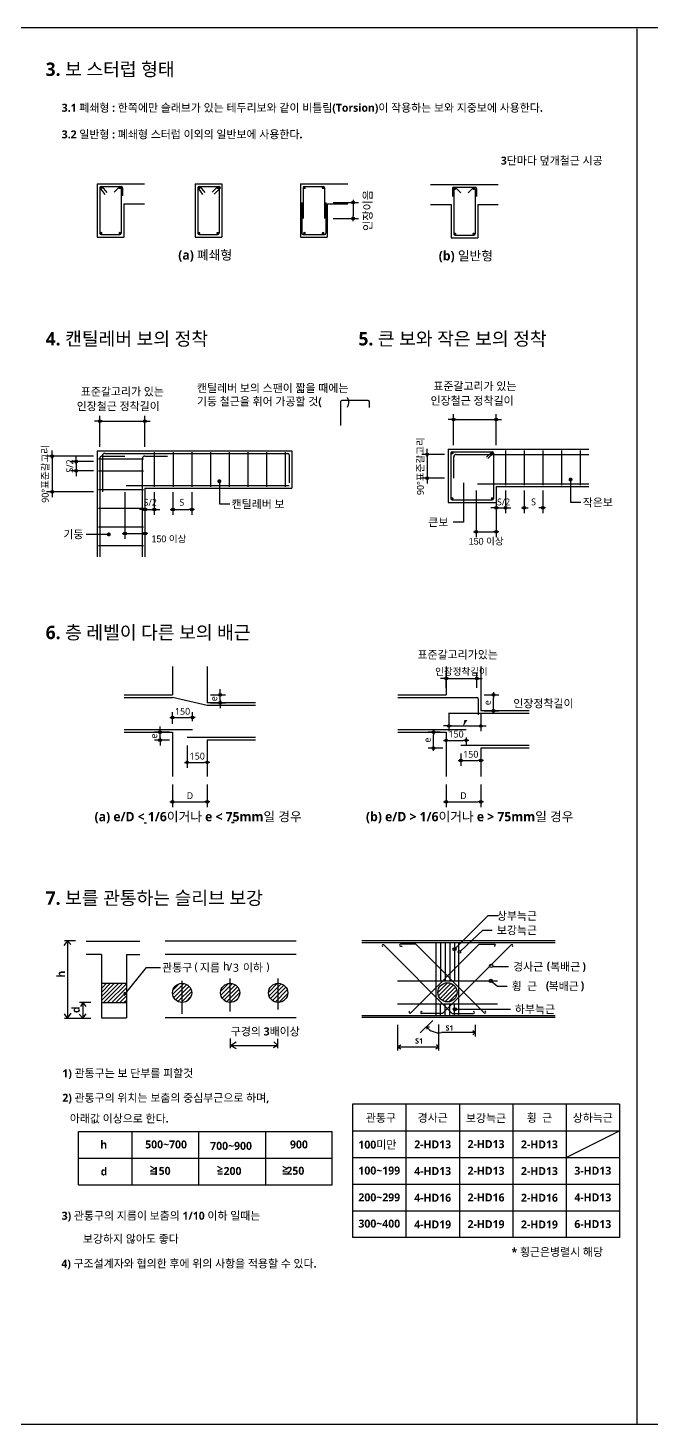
# Model space of a CAD drawing. Header units: millimetres. Extents: x 4573 to 501064, y -176100 to -4304.
# Drawn here: x 448959 to 471849, y -57300 to -6000 of the extents above; entities that cross this region are included whole.
import ezdxf
from ezdxf.enums import TextEntityAlignment as Align

# ---------------------------------------------------------------- set-up
doc = ezdxf.new("R2010")
doc.units = ezdxf.units.MM
doc.header["$LTSCALE"] = 800
doc.linetypes.add('ACAD_ISO02W100', pattern=[15, 12, -3])
doc.linetypes.add('CEN', pattern=[19, 15, -1, 2, -1])
doc.layers.get('Defpoints').update_dxf_attribs({"color": 147})
for name, color, linetype in [('BAR', 40, 'Continuous'), ('BAR-S', 4, 'Continuous'), ('CEN', 1, 'CEN'), ('CHART', 7, 'Continuous'), ('DIM', 7, 'Continuous'), ('ELE4', 4, 'Continuous'), ('ELE7', 7, 'Continuous'), ('HAT', 9, 'Continuous'), ('MIDDLE', 6, 'Continuous'), ('RXLEADER', 7, 'Continuous'), ('TEXT', 3, 'Continuous'), ('TEXT5', 7, 'Continuous'), ('W1', 2, 'Continuous')]:
    doc.layers.add(name, color=color, linetype=linetype)
doc.styles.get("Standard").update_dxf_attribs({"font": 'malgun.ttf'})
doc.styles.add('XR-SHEET-맑은고딕', font='malgun.ttf')
doc.styles.add('맑은고딕B', font='malgunbd.ttf')
doc.dimstyles.new('DIM1', dxfattribs={"dimscale": 10, "dimtxt": 3, "dimasz": 1, "dimexe": 2, "dimexo": 3, "dimgap": 1, "dimtad": 1, "dimdec": 0, "dimzin": 0, "dimdsep": 46, "dimtxsty": 'XR-SHEET-맑은고딕', "dimblk1": 'DIMDOT', "dimblk2": 'DIMDOT', "dimsah": 1, "dimcen": -1, "dimdle": 1.5, "dimclrt": 3, "dimadec": 0, "dimazin": 0, "dimtfac": 1, "dimtdec": 0, "dimtix": 1, "dimtmove": 2, "dimatfit": 3, "dimldrblk": 'DIMDOT', "dimfxl": 1, "dimtvp": 1, "dimtolj": 1, "dimtzin": 0, "dimarcsym": 0})

# ---------------------------------------------------------------- blocks, each defined once
blk = doc.blocks.new('DIMDOT')
at = {"layer": 'DIM'}
blk.add_line((1, 0), (-1, 0), dxfattribs=at)
blk.add_circle((0, 0), 0.5, dxfattribs=at)
blk = doc.blocks.new('*D165')
at = {"layer": 'Defpoints', "color": 0, "transparency": 16777216}
for p in [(452524, -22759), (453259, -22759), (453259, -24577)]:
    blk.add_point(p, dxfattribs=at)
at = {"layer": 'DIM', "color": 0, "lineweight": -2, "transparency": 16777216}
for p, q in [((452524, -23059), (452524, -24777)), ((453259, -23059), (453259, -24777)), ((452624, -24577), (453159, -24577))]:
    blk.add_line(p, q, dxfattribs=at)
at = {"layer": 'DIM', "color": 0, "lineweight": -2, "transparency": 16777216, "xscale": 100, "yscale": 100, "zscale": 100, "rotation": 180}
blk.add_blockref('DIMDOT', (452524, -24577), dxfattribs=at)
at = {"layer": 'DIM', "color": 0, "lineweight": -2, "transparency": 16777216, "xscale": 100, "yscale": 100, "zscale": 100}
blk.add_blockref('DIMDOT', (453259, -24577), dxfattribs=at)
at = {"layer": 'DIM', "color": 4, "transparency": 16777216, "insert": (454139, -24789), "char_height": 250, "attachment_point": 5}
blk.add_mtext('\\A1;{\\f굴림|b0|i0|c129|p49;150 이상}', dxfattribs=at)
blk = doc.blocks.new('*D166')
at = {"layer": 'Defpoints', "color": 0, "transparency": 16777216}
for p in [(454288, -22759), (454975, -22759), (454975, -23695)]:
    blk.add_point(p, dxfattribs=at)
at = {"layer": 'DIM', "color": 0, "lineweight": -2, "transparency": 16777216}
for p, q in [((454288, -23059), (454288, -23895)), ((454975, -23059), (454975, -23895)), ((454388, -23695), (454875, -23695))]:
    blk.add_line(p, q, dxfattribs=at)
at = {"layer": 'DIM', "color": 0, "lineweight": -2, "transparency": 16777216, "xscale": 100, "yscale": 100, "zscale": 100, "rotation": 180}
blk.add_blockref('DIMDOT', (454288, -23695), dxfattribs=at)
at = {"layer": 'DIM', "color": 0, "lineweight": -2, "transparency": 16777216, "xscale": 100, "yscale": 100, "zscale": 100}
blk.add_blockref('DIMDOT', (454975, -23695), dxfattribs=at)
at = {"layer": 'DIM', "color": 4, "transparency": 16777216, "insert": (454612, -23432), "char_height": 250, "attachment_point": 5}
blk.add_mtext('\\A1;S', dxfattribs=at)
blk = doc.blocks.new('*D167')
at = {"layer": 'Defpoints', "color": 0, "transparency": 16777216}
for p in [(455370, -30501), (456016, -30501), (455370, -30795)]:
    blk.add_point(p, dxfattribs=at)
at = {"layer": 'DIM', "color": 0, "lineweight": -2, "transparency": 16777216}
for p, q in [((455670, -30501), (456216, -30501)), ((456016, -30401), (456016, -30301)), ((456016, -30795), (456016, -30501)), ((455670, -30795), (456216, -30795)), ((456016, -30895), (456016, -30995))]:
    blk.add_line(p, q, dxfattribs=at)
at = {"layer": 'DIM', "color": 0, "lineweight": -2, "transparency": 16777216, "xscale": 100, "yscale": 100, "zscale": 100}
for p, rotation in [((456016, -30501), 270), ((456016, -30795), 90)]:
    blk.add_blockref('DIMDOT', p, dxfattribs=dict(at, rotation=rotation))
at = {"layer": 'DIM', "color": 4, "transparency": 16777216, "insert": (455789, -30648), "char_height": 250, "attachment_point": 5, "rotation": 90}
blk.add_mtext('\\A1;e', dxfattribs=at)
blk = doc.blocks.new('*D151')
at = {"layer": 'Defpoints', "color": 0, "transparency": 16777216}
for p in [(454273, -33500), (455547, -33500), (455547, -34436)]:
    blk.add_point(p, dxfattribs=at)
at = {"layer": 'DIM', "color": 0, "lineweight": -2, "transparency": 16777216}
for p, q in [((454273, -33800), (454273, -34636)), ((455547, -33800), (455547, -34636)), ((454373, -34436), (455447, -34436))]:
    blk.add_line(p, q, dxfattribs=at)
at = {"layer": 'DIM', "color": 0, "lineweight": -2, "transparency": 16777216, "xscale": 100, "yscale": 100, "zscale": 100, "rotation": 180}
blk.add_blockref('DIMDOT', (454273, -34436), dxfattribs=at)
at = {"layer": 'DIM', "color": 0, "lineweight": -2, "transparency": 16777216, "xscale": 100, "yscale": 100, "zscale": 100}
blk.add_blockref('DIMDOT', (455547, -34436), dxfattribs=at)
at = {"layer": 'DIM', "color": 4, "transparency": 16777216, "insert": (454910, -34211), "char_height": 250, "attachment_point": 5}
blk.add_mtext('\\A1;D', dxfattribs=at)
blk = doc.blocks.new('*D152')
at = {"layer": 'Defpoints', "color": 0, "transparency": 16777216}
for p in [(453811, -31873), (454456, -31873), (454456, -32167)]:
    blk.add_point(p, dxfattribs=at)
at = {"layer": 'DIM', "color": 0, "lineweight": -2, "transparency": 16777216}
for p, q in [((453811, -31773), (453811, -31673)), ((454156, -31873), (453611, -31873)), ((454156, -32167), (453611, -32167)), ((453811, -32167), (453811, -31873)), ((453811, -32267), (453811, -32367))]:
    blk.add_line(p, q, dxfattribs=at)
at = {"layer": 'DIM', "color": 0, "lineweight": -2, "transparency": 16777216, "xscale": 100, "yscale": 100, "zscale": 100}
for p, rotation in [((453811, -31873), 270), ((453811, -32167), 90)]:
    blk.add_blockref('DIMDOT', p, dxfattribs=dict(at, rotation=rotation))
at = {"layer": 'DIM', "color": 4, "transparency": 16777216, "insert": (453584, -32020), "char_height": 250, "attachment_point": 5, "rotation": 90}
blk.add_mtext('\\A1;e', dxfattribs=at)
blk = doc.blocks.new('*D125')
at = {"layer": 'Defpoints', "color": 0, "transparency": 16777216}
for p in [(451663, -21927), (450727, -22270), (451663, -22270)]:
    blk.add_point(p, dxfattribs=at)
at = {"layer": 'DIM', "color": 0, "lineweight": -2, "transparency": 16777216}
for p, q in [((451363, -21927), (450527, -21927)), ((450727, -21827), (450727, -21727)), ((450727, -21927), (450727, -22270)), ((451363, -22270), (450527, -22270)), ((450727, -22370), (450727, -22470))]:
    blk.add_line(p, q, dxfattribs=at)
at = {"layer": 'DIM', "color": 0, "lineweight": -2, "transparency": 16777216, "xscale": 100, "yscale": 100, "zscale": 100}
for p, rotation in [((450727, -21927), 270), ((450727, -22270), 90)]:
    blk.add_blockref('DIMDOT', p, dxfattribs=dict(at, rotation=rotation))
at = {"layer": 'DIM', "color": 4, "transparency": 16777216, "insert": (450498, -22098), "char_height": 250, "attachment_point": 5, "rotation": 90}
blk.add_mtext('\\A1;S/2', dxfattribs=at)
blk = doc.blocks.new('*D126')
at = {"layer": 'Defpoints', "color": 0, "transparency": 16777216}
for p in [(451663, -21731), (449845, -23045), (451663, -23045)]:
    blk.add_point(p, dxfattribs=at)
at = {"layer": 'DIM', "color": 0, "lineweight": -2, "transparency": 16777216}
for p, q in [((449845, -21631), (449845, -21531)), ((451363, -21731), (449645, -21731)), ((449845, -21731), (449845, -23045)), ((451363, -23045), (449645, -23045)), ((449845, -23145), (449845, -23245))]:
    blk.add_line(p, q, dxfattribs=at)
at = {"layer": 'DIM', "color": 0, "lineweight": -2, "transparency": 16777216, "xscale": 100, "yscale": 100, "zscale": 100}
for p, rotation in [((449845, -21731), 270), ((449845, -23045), 90)]:
    blk.add_blockref('DIMDOT', p, dxfattribs=dict(at, rotation=rotation))
at = {"layer": 'DIM', "color": 4, "transparency": 16777216, "insert": (449606, -22388), "char_height": 250, "attachment_point": 5, "rotation": 90}
blk.add_mtext('\\A1;90%%D표준갈고리', dxfattribs=at)
blk = doc.blocks.new('*D127')
at = {"layer": 'Defpoints', "color": 0, "transparency": 16777216}
for p in [(453259, -22759), (453602, -22759), (453602, -23695)]:
    blk.add_point(p, dxfattribs=at)
at = {"layer": 'DIM', "color": 0, "lineweight": -2, "transparency": 16777216}
for p, q in [((453259, -23059), (453259, -23895)), ((453602, -23059), (453602, -23895)), ((453159, -23695), (453059, -23695)), ((453259, -23695), (453602, -23695)), ((453702, -23695), (453802, -23695))]:
    blk.add_line(p, q, dxfattribs=at)
at = {"layer": 'DIM', "color": 0, "lineweight": -2, "transparency": 16777216, "xscale": 100, "yscale": 100, "zscale": 100}
blk.add_blockref('DIMDOT', (453259, -23695), dxfattribs=at)
at = {"layer": 'DIM', "color": 0, "lineweight": -2, "transparency": 16777216, "xscale": 100, "yscale": 100, "zscale": 100, "rotation": 180}
blk.add_blockref('DIMDOT', (453602, -23695), dxfattribs=at)
at = {"layer": 'DIM', "color": 4, "transparency": 16777216, "insert": (453454, -23432), "char_height": 250, "attachment_point": 5}
blk.add_mtext('\\A1;S/2', dxfattribs=at)
blk = doc.blocks.new('*D219')
at = {"layer": 'Defpoints', "color": 0, "transparency": 16777216}
for p in [(464319, -33500), (465593, -33500), (465593, -34436)]:
    blk.add_point(p, dxfattribs=at)
at = {"layer": 'DIM', "color": 0, "lineweight": -2, "transparency": 16777216}
for p, q in [((464319, -33800), (464319, -34636)), ((465593, -33800), (465593, -34636)), ((464419, -34436), (465493, -34436))]:
    blk.add_line(p, q, dxfattribs=at)
at = {"layer": 'DIM', "color": 0, "lineweight": -2, "transparency": 16777216, "xscale": 100, "yscale": 100, "zscale": 100, "rotation": 180}
blk.add_blockref('DIMDOT', (464319, -34436), dxfattribs=at)
at = {"layer": 'DIM', "color": 0, "lineweight": -2, "transparency": 16777216, "xscale": 100, "yscale": 100, "zscale": 100}
blk.add_blockref('DIMDOT', (465593, -34436), dxfattribs=at)
at = {"layer": 'DIM', "color": 4, "transparency": 16777216, "insert": (464956, -34211), "char_height": 250, "attachment_point": 5}
blk.add_mtext('\\A1;D', dxfattribs=at)
blk = doc.blocks.new('*D220')
at = {"layer": 'Defpoints', "color": 0, "transparency": 16777216}
for p in [(463857, -31873), (464404, -31873), (464502, -32461)]:
    blk.add_point(p, dxfattribs=at)
at = {"layer": 'DIM', "color": 0, "lineweight": -2, "transparency": 16777216}
for p, q in [((464104, -31873), (463657, -31873)), ((463857, -32361), (463857, -31973)), ((464202, -32461), (463657, -32461))]:
    blk.add_line(p, q, dxfattribs=at)
at = {"layer": 'DIM', "color": 0, "lineweight": -2, "transparency": 16777216, "xscale": 100, "yscale": 100, "zscale": 100}
for p, rotation in [((463857, -31873), 90), ((463857, -32461), 270)]:
    blk.add_blockref('DIMDOT', p, dxfattribs=dict(at, rotation=rotation))
at = {"layer": 'DIM', "color": 4, "transparency": 16777216, "insert": (463630, -32167), "char_height": 250, "attachment_point": 5, "rotation": 90}
blk.add_mtext('\\A1;e', dxfattribs=at)
blk = doc.blocks.new('*D221')
at = {"layer": 'Defpoints', "color": 0, "transparency": 16777216}
for p in [(465446, -29904), (464319, -30549), (465446, -30549)]:
    blk.add_point(p, dxfattribs=at)
at = {"layer": 'DIM', "color": 0, "lineweight": -2, "transparency": 16777216}
for p, q in [((464319, -30249), (464319, -29704)), ((465446, -30249), (465446, -29704)), ((464219, -29904), (464119, -29904)), ((464319, -29904), (465446, -29904)), ((465546, -29904), (465646, -29904))]:
    blk.add_line(p, q, dxfattribs=at)
at = {"layer": 'DIM', "color": 0, "lineweight": -2, "transparency": 16777216, "xscale": 100, "yscale": 100, "zscale": 100}
blk.add_blockref('DIMDOT', (464319, -29904), dxfattribs=at)
at = {"layer": 'DIM', "color": 0, "lineweight": -2, "transparency": 16777216, "xscale": 100, "yscale": 100, "zscale": 100, "rotation": 180}
blk.add_blockref('DIMDOT', (465446, -29904), dxfattribs=at)
at = {"layer": 'DIM', "color": 4, "transparency": 16777216, "insert": (464883, -29664), "char_height": 250, "attachment_point": 5}
blk.add_mtext('\\A1;인장정착길이', dxfattribs=at)
blk = doc.blocks.new('*D222')
at = {"layer": 'Defpoints', "color": 0, "transparency": 16777216}
for p in [(465417, -30501), (466062, -30501), (465417, -31089)]:
    blk.add_point(p, dxfattribs=at)
at = {"layer": 'DIM', "color": 0, "lineweight": -2, "transparency": 16777216}
for p, q in [((465717, -30501), (466262, -30501)), ((466062, -30989), (466062, -30601)), ((465717, -31089), (466262, -31089))]:
    blk.add_line(p, q, dxfattribs=at)
at = {"layer": 'DIM', "color": 0, "lineweight": -2, "transparency": 16777216, "xscale": 100, "yscale": 100, "zscale": 100}
for p, rotation in [((466062, -30501), 90), ((466062, -31089), 270)]:
    blk.add_blockref('DIMDOT', p, dxfattribs=dict(at, rotation=rotation))
at = {"layer": 'DIM', "color": 4, "transparency": 16777216, "insert": (465835, -30795), "char_height": 250, "attachment_point": 5, "rotation": 90}
blk.add_mtext('\\A1;e', dxfattribs=at)
blk = doc.blocks.new('*D201')
at = {"layer": 'Defpoints', "color": 0, "transparency": 16777216}
for p in [(465424, -22698), (466159, -22698), (466159, -24516)]:
    blk.add_point(p, dxfattribs=at)
at = {"layer": 'DIM', "color": 0, "lineweight": -2, "transparency": 16777216}
for p, q in [((465424, -22998), (465424, -24716)), ((466159, -22998), (466159, -24716)), ((465524, -24516), (466059, -24516))]:
    blk.add_line(p, q, dxfattribs=at)
at = {"layer": 'DIM', "color": 0, "lineweight": -2, "transparency": 16777216, "xscale": 100, "yscale": 100, "zscale": 100, "rotation": 180}
blk.add_blockref('DIMDOT', (465424, -24516), dxfattribs=at)
at = {"layer": 'DIM', "color": 0, "lineweight": -2, "transparency": 16777216, "xscale": 100, "yscale": 100, "zscale": 100}
blk.add_blockref('DIMDOT', (466159, -24516), dxfattribs=at)
at = {"layer": 'DIM', "color": 4, "transparency": 16777216, "insert": (465791, -24877), "char_height": 250, "attachment_point": 5}
blk.add_mtext('\\A1;{\\f굴림|b0|i0|c129|p49;150 이상}', dxfattribs=at)
blk = doc.blocks.new('*D202')
at = {"layer": 'Defpoints', "color": 0, "transparency": 16777216}
for p in [(464563, -21669), (463627, -22539), (464563, -22539)]:
    blk.add_point(p, dxfattribs=at)
at = {"layer": 'DIM', "color": 0, "lineweight": -2, "transparency": 16777216}
for p, q in [((463627, -21569), (463627, -21469)), ((464263, -21669), (463427, -21669)), ((463627, -21669), (463627, -22539)), ((464263, -22539), (463427, -22539)), ((463627, -22639), (463627, -22739))]:
    blk.add_line(p, q, dxfattribs=at)
at = {"layer": 'DIM', "color": 0, "lineweight": -2, "transparency": 16777216, "xscale": 100, "yscale": 100, "zscale": 100}
for p, rotation in [((463627, -21669), 270), ((463627, -22539), 90)]:
    blk.add_blockref('DIMDOT', p, dxfattribs=dict(at, rotation=rotation))
at = {"layer": 'DIM', "color": 4, "transparency": 16777216, "insert": (463388, -22104), "char_height": 250, "attachment_point": 5, "rotation": 90}
blk.add_mtext('\\A1;90%%D표준갈고리', dxfattribs=at)
blk = doc.blocks.new('*D203')
at = {"layer": 'Defpoints', "color": 0, "transparency": 16777216}
for p in [(466159, -22698), (466502, -22698), (466502, -23634)]:
    blk.add_point(p, dxfattribs=at)
at = {"layer": 'DIM', "color": 0, "lineweight": -2, "transparency": 16777216}
for p, q in [((466159, -22998), (466159, -23834)), ((466502, -22998), (466502, -23834)), ((466059, -23634), (465959, -23634)), ((466159, -23634), (466502, -23634)), ((466602, -23634), (466702, -23634))]:
    blk.add_line(p, q, dxfattribs=at)
at = {"layer": 'DIM', "color": 0, "lineweight": -2, "transparency": 16777216, "xscale": 100, "yscale": 100, "zscale": 100}
blk.add_blockref('DIMDOT', (466159, -23634), dxfattribs=at)
at = {"layer": 'DIM', "color": 0, "lineweight": -2, "transparency": 16777216, "xscale": 100, "yscale": 100, "zscale": 100, "rotation": 180}
blk.add_blockref('DIMDOT', (466502, -23634), dxfattribs=at)
at = {"layer": 'DIM', "color": 4, "transparency": 16777216, "insert": (466432, -23419), "char_height": 250, "attachment_point": 5}
blk.add_mtext('\\A1;S/2', dxfattribs=at)
blk = doc.blocks.new('*D204')
at = {"layer": 'Defpoints', "color": 0, "transparency": 16777216}
for p in [(467188, -22698), (467874, -22698), (467874, -23634)]:
    blk.add_point(p, dxfattribs=at)
at = {"layer": 'DIM', "color": 0, "lineweight": -2, "transparency": 16777216}
for p, q in [((467188, -22998), (467188, -23834)), ((467874, -22998), (467874, -23834)), ((467288, -23634), (467333, -23634)), ((467774, -23634), (467732, -23634))]:
    blk.add_line(p, q, dxfattribs=at)
at = {"layer": 'DIM', "color": 0, "lineweight": -2, "transparency": 16777216, "xscale": 100, "yscale": 100, "zscale": 100, "rotation": 180}
blk.add_blockref('DIMDOT', (467188, -23634), dxfattribs=at)
at = {"layer": 'DIM', "color": 0, "lineweight": -2, "transparency": 16777216, "xscale": 100, "yscale": 100, "zscale": 100}
blk.add_blockref('DIMDOT', (467874, -23634), dxfattribs=at)
at = {"layer": 'DIM', "color": 4, "transparency": 16777216, "insert": (467532, -23416), "char_height": 250, "attachment_point": 5}
blk.add_mtext('\\A1;S', dxfattribs=at)
blk = doc.blocks.new('*D225')
at = {"layer": 'Defpoints', "color": 0, "transparency": 16777216}
for p in [(459870, -12414), (459870, -13002), (460906, -13002)]:
    blk.add_point(p, dxfattribs=at)
at = {"layer": 'DIM', "color": 0, "lineweight": -2, "transparency": 16777216}
for p, q in [((460170, -12414), (461106, -12414)), ((460906, -12514), (460906, -12902)), ((460170, -13002), (461106, -13002))]:
    blk.add_line(p, q, dxfattribs=at)
at = {"layer": 'DIM', "color": 0, "lineweight": -2, "transparency": 16777216, "xscale": 100, "yscale": 100, "zscale": 100}
for p, rotation in [((460906, -12414), 90), ((460906, -13002), 270)]:
    blk.add_blockref('DIMDOT', p, dxfattribs=dict(at, rotation=rotation))
at = {"layer": 'DIM', "color": 3, "transparency": 16777216, "insert": (461458, -12708), "char_height": 300, "attachment_point": 5, "rotation": 90, "style": 'XR-SHEET-맑은고딕'}
blk.add_mtext('\\A1;인장이음', dxfattribs=at)
blk = doc.blocks.new('*D211')
at = {"layer": 'Defpoints', "color": 0, "transparency": 16777216}
for p in [(455008, -31340), (455008, -31775), (454273, -31873)]:
    blk.add_point(p, dxfattribs=at)
at = {"layer": 'DIM', "color": 0, "lineweight": -2, "transparency": 16777216}
for p, q in [((454273, -31573), (454273, -31140)), ((455008, -31475), (455008, -31140)), ((454373, -31340), (454908, -31340))]:
    blk.add_line(p, q, dxfattribs=at)
at = {"layer": 'DIM', "color": 0, "lineweight": -2, "transparency": 16777216, "xscale": 100, "yscale": 100, "zscale": 100, "rotation": 180}
blk.add_blockref('DIMDOT', (454273, -31340), dxfattribs=at)
at = {"layer": 'DIM', "color": 0, "lineweight": -2, "transparency": 16777216, "xscale": 100, "yscale": 100, "zscale": 100}
blk.add_blockref('DIMDOT', (455008, -31340), dxfattribs=at)
at = {"layer": 'DIM', "color": 4, "transparency": 16777216, "insert": (454640, -31112), "char_height": 250, "attachment_point": 5}
blk.add_mtext('\\A1;150', dxfattribs=at)
blk = doc.blocks.new('*D212')
at = {"layer": 'Defpoints', "color": 0, "transparency": 16777216}
for p in [(454812, -32069), (455547, -32167), (455547, -32986)]:
    blk.add_point(p, dxfattribs=at)
at = {"layer": 'DIM', "color": 0, "lineweight": -2, "transparency": 16777216}
for p, q in [((454812, -32369), (454812, -33186)), ((455547, -32467), (455547, -33186)), ((454912, -32986), (455447, -32986))]:
    blk.add_line(p, q, dxfattribs=at)
at = {"layer": 'DIM', "color": 0, "lineweight": -2, "transparency": 16777216, "xscale": 100, "yscale": 100, "zscale": 100, "rotation": 180}
blk.add_blockref('DIMDOT', (454812, -32986), dxfattribs=at)
at = {"layer": 'DIM', "color": 0, "lineweight": -2, "transparency": 16777216, "xscale": 100, "yscale": 100, "zscale": 100}
blk.add_blockref('DIMDOT', (455547, -32986), dxfattribs=at)
at = {"layer": 'DIM', "color": 4, "transparency": 16777216, "insert": (455180, -32758), "char_height": 250, "attachment_point": 5}
blk.add_mtext('\\A1;150', dxfattribs=at)
blk = doc.blocks.new('*D213')
at = {"layer": 'Defpoints', "color": 0, "transparency": 16777216}
for p in [(465054, -31775), (464319, -31873), (465054, -32177)]:
    blk.add_point(p, dxfattribs=at)
at = {"layer": 'DIM', "color": 0, "lineweight": -2, "transparency": 16777216}
for p, q in [((464319, -32173), (464319, -32377)), ((464419, -32177), (464954, -32177)), ((465054, -32075), (465054, -32377))]:
    blk.add_line(p, q, dxfattribs=at)
at = {"layer": 'DIM', "color": 0, "lineweight": -2, "transparency": 16777216, "xscale": 100, "yscale": 100, "zscale": 100, "rotation": 180}
blk.add_blockref('DIMDOT', (464319, -32177), dxfattribs=at)
at = {"layer": 'DIM', "color": 0, "lineweight": -2, "transparency": 16777216, "xscale": 100, "yscale": 100, "zscale": 100}
blk.add_blockref('DIMDOT', (465054, -32177), dxfattribs=at)
at = {"layer": 'DIM', "color": 4, "transparency": 16777216, "insert": (464686, -31949), "char_height": 250, "attachment_point": 5}
blk.add_mtext('\\A1;150', dxfattribs=at)
blk = doc.blocks.new('*D214')
at = {"layer": 'Defpoints', "color": 0, "transparency": 16777216}
for p in [(464858, -32363), (465593, -32461), (465593, -32918)]:
    blk.add_point(p, dxfattribs=at)
at = {"layer": 'DIM', "color": 0, "lineweight": -2, "transparency": 16777216}
for p, q in [((464858, -32663), (464858, -33118)), ((465593, -32761), (465593, -33118)), ((464958, -32918), (465493, -32918))]:
    blk.add_line(p, q, dxfattribs=at)
at = {"layer": 'DIM', "color": 0, "lineweight": -2, "transparency": 16777216, "xscale": 100, "yscale": 100, "zscale": 100, "rotation": 180}
blk.add_blockref('DIMDOT', (464858, -32918), dxfattribs=at)
at = {"layer": 'DIM', "color": 0, "lineweight": -2, "transparency": 16777216, "xscale": 100, "yscale": 100, "zscale": 100}
blk.add_blockref('DIMDOT', (465593, -32918), dxfattribs=at)
at = {"layer": 'DIM', "color": 4, "transparency": 16777216, "insert": (465226, -32690), "char_height": 250, "attachment_point": 5}
blk.add_mtext('\\A1;150', dxfattribs=at)

msp = doc.modelspace()

# ---------------------------------------------------------------- linework, layer by layer
at = {"layer": 'BAR'}
for p, q in [((451600.4, -11874.5), (451600.4, -13541.2)), ((451600.4, -11874.5), (451778.4, -12117.5)), ((451649.4, -11825.5), (452384.7, -11825.5)), ((451674.9, -11828.4), (451861.8, -12042)), ((452335.7, -11825.5), (452129, -12032.1)), ((452384.7, -11874.5), (452384.7, -13541.2)), ((452433.7, -11874.5), (452433.7, -12173.7)), ((455194.5, -11874.5), (455372.5, -12117.5)), ((455194.5, -11874.5), (455194.5, -13541.2)), ((455243.5, -11825.5), (455978.8, -11825.5)), ((455269, -11828.4), (455455.9, -12042)), ((455929.8, -11825.5), (455723.1, -12032.1)), ((456027.8, -11874.5), (455800, -12104.7)), ((455978.8, -11874.5), (455978.8, -13541.2)), ((459067.1, -11874.5), (459067.1, -13001.9)), ((459116.1, -11825.5), (459802.4, -11825.5)), ((459851.4, -11874.5), (459851.4, -13001.9)), ((464550.8, -11902.9), (464550.8, -12197)), ((464599.8, -11853.9), (465384.1, -11853.9)), ((464599.8, -11902.9), (464599.8, -13569.6)), ((464648.8, -11853.9), (464855.5, -12060.6)), ((465335.1, -11853.9), (465128.4, -12060.6)), ((465384.1, -11902.9), (465384.1, -13569.6)), ((465433.1, -11902.9), (465433.1, -12197)), ((459018.1, -12413.7), (459018.1, -13541.2)), ((459900.4, -12413.7), (459900.4, -13541.2)), ((451649.4, -13590.2), (452335.7, -13590.2)), ((455243.5, -13590.2), (455929.8, -13590.2)), ((459067.1, -13590.2), (459851.4, -13590.2)), ((464648.8, -13618.6), (465335.1, -13618.6)), ((466501.9, -21522.4), (466501.9, -22796.9)), ((467188.2, -21522.4), (467188.2, -22796.9)), ((467874.5, -21522.4), (467874.5, -22796.9)), ((468560.8, -21522.4), (468560.8, -22796.9)), ((469247, -21522.4), (469247, -22796.9)), ((451548, -21828.5), (453209.8, -21828.5)), ((451597, -21828.5), (451597, -25439.5)), ((451695.1, -21730.5), (451695.1, -23045.4)), ((451695.1, -21730.5), (452520, -21730.5)), ((451793.1, -21632.5), (458508.8, -21632.5)), ((453160.8, -21828.5), (453160.8, -25439.5)), ((453258.8, -21730.5), (454083.7, -21730.5)), ((453602, -21583.4), (453602, -22858)), ((454288.2, -21583.4), (454288.2, -22858)), ((454974.5, -21583.4), (454974.5, -22858)), ((455660.8, -21583.4), (455660.8, -22858)), ((456347.1, -21583.4), (456347.1, -22858)), ((457033.3, -21583.4), (457033.3, -22858)), ((457719.6, -21583.4), (457719.6, -22858)), ((458405.9, -21583.4), (458405.9, -22858)), ((458557.8, -21681.5), (458557.8, -22710.9)), ((464497, -21620.5), (464497, -23293.8)), ((464546, -21571.4), (466011.8, -21571.4)), ((464595.1, -21767.5), (464595.1, -22539.3)), ((464693.1, -21669.5), (469558.4, -21669.5)), ((466011.8, -21571.4), (465805.1, -21778.1)), ((466060.8, -21620.5), (465854.1, -21827.1)), ((466060.8, -21620.5), (466060.8, -23293.8)), ((451548, -22269.7), (453209.8, -22269.7)), ((451548, -22956), (453209.8, -22956)), ((452569.6, -22808.9), (458557.8, -22808.9)), ((465469.6, -22747.9), (469558.4, -22747.9)), ((464546, -23342.9), (466011.8, -23342.9)), ((451548, -23642.3), (453209.8, -23642.3)), ((451548, -24328.5), (453209.8, -24328.5)), ((451548, -25014.8), (453209.8, -25014.8)), ((452497.9, -30598.6), (454272.6, -30598.6)), ((455547.2, -30892.7), (454272.6, -30598.6)), ((462544.1, -30598.6), (465446.3, -30598.6)), ((465495.3, -30647.6), (465495.3, -31235.9)), ((457321.9, -30892.7), (455547.2, -30892.7)), ((467368.1, -31186.9), (464416.8, -31186.9)), ((452497.9, -31775.1), (455007.9, -31775.1)), ((462544.1, -31775.1), (465054.1, -31775.1)), ((457321.9, -32069.2), (454811.9, -32069.2)), ((467368.1, -32363.3), (464858, -32363.3)), ((461228.8, -39601.1), (468322.5, -39601.1)), ((461980.9, -39746.5), (461985.6, -39751.2)), ((462030.8, -39696.6), (464547.1, -42212.8)), ((463203.8, -39671.7), (462640.1, -39671.7)), ((462640.1, -39742.2), (462711.8, -39742.2)), ((463019.1, -42187.9), (465535.3, -39671.7)), ((463203.8, -39671.7), (465720, -42187.9)), ((464192, -42212.8), (466708.3, -39696.6)), ((465535.3, -39671.7), (466099, -39671.7)), ((466099, -39742.2), (466085.5, -39742.2)), ((462534.2, -41012.8), (466204.8, -41012.8)), ((462534.2, -41859.9), (466204.8, -41859.9)), ((461228.8, -42283.4), (468322.5, -42283.4)), ((462969.2, -42138), (462983.5, -42123.6)), ((463416.6, -42142.2), (463438.3, -42142.2)), ((464192, -42212.8), (463416.6, -42212.8)), ((464547.1, -42212.8), (465322.5, -42212.8))]:
    msp.add_line(p, q, dxfattribs=at)
msp.add_lwpolyline([(460449.4, -20607.5), (460449.4, -19729.5, -0.4142136), (460498.5, -19680.4), (461442.5, -19680.4, -0.4142136), (461491.5, -19729.5), (461491.5, -19949.1)], format="xyb", dxfattribs=at)
for centre, radius, start, end in [((451649.4, -11874.5), 49, 90, 180), ((452335.7, -11874.5), 49, 0, 90), ((452384.7, -11874.5), 49, 0, 90), ((455243.5, -11874.5), 49, 90, 180), ((455929.8, -11874.5), 49, 0, 90), ((455978.8, -11874.5), 49, 0, 90), ((459116.1, -11874.5), 49, 90, 180), ((459802.4, -11874.5), 49, 0, 90), ((464599.8, -11902.9), 49, 90, 180), ((465384.1, -11902.9), 49, 0, 90), ((451649.4, -13541.2), 49, 180, 270), ((452335.7, -13541.2), 49, 270, 0), ((455243.5, -13541.2), 49, 180, 270), ((455929.8, -13541.2), 49, 270, 0), ((459067.1, -13541.2), 49, 180, 270), ((459851.4, -13541.2), 49, 270, 0), ((464648.8, -13569.6), 49, 180, 270), ((465335.1, -13569.6), 49, 270, 0), ((451695.1, -21828.5), 98, 90, 180), ((451793.1, -21730.5), 98, 90, 180), ((453258.8, -21828.5), 98, 90, 180), ((458508.8, -21681.5), 49, 0, 90), ((464693.1, -21767.5), 98, 90, 180), ((465446.3, -30647.6), 49, 0, 90), ((462005.9, -39721.6), 35.3, 135, 225), ((462005.9, -39721.6), 35.3, 45, 135), ((462640.1, -39707), 35.3, 90, 180), ((462640.1, -39707), 35.3, 180, 270), ((466099, -39707), 35.3, 0, 90), ((466099, -39707), 35.3, 270, 0), ((466733.2, -39721.6), 35.3, 45, 135), ((466733.2, -39721.6), 35.3, 315, 45), ((462994.1, -42162.9), 35.3, 135, 225), ((462994.1, -42162.9), 35.3, 225, 315), ((463416.6, -42177.5), 35.3, 90, 180), ((463416.6, -42177.5), 35.3, 180, 270), ((465322.5, -42177.5), 35.3, 0, 90), ((465322.5, -42177.5), 35.3, 270, 0)]:
    msp.add_arc(centre, radius, start, end, dxfattribs=at)
at = {"layer": 'BAR-S', "const_width": 49}
for points in [[(451624.9, -11874.5, 1), (451673.9, -11874.5, 1)], [(452360.2, -11874.5, -1), (452311.2, -11874.5, -1)], [(455219, -11874.5, 1), (455268, -11874.5, 1)], [(455954.3, -11874.5, -1), (455905.3, -11874.5, -1)], [(459091.6, -11874.5, 1), (459140.6, -11874.5, 1)], [(459826.9, -11874.5, -1), (459777.9, -11874.5, -1)], [(464624.3, -11902.9, 1), (464673.3, -11902.9, 1)], [(465359.6, -11902.9, -1), (465310.6, -11902.9, -1)], [(451624.9, -13541.2, -1), (451673.9, -13541.2, -1)], [(452360.2, -13541.2, 1), (452311.2, -13541.2, 1)], [(455219, -13541.2, -1), (455268, -13541.2, -1)], [(455954.3, -13541.2, 1), (455905.3, -13541.2, 1)], [(459091.6, -13541.2, -1), (459140.6, -13541.2, -1)], [(459826.9, -13541.2, 1), (459777.9, -13541.2, 1)], [(464624.3, -13569.6, -1), (464673.3, -13569.6, -1)], [(465359.6, -13569.6, 1), (465310.6, -13569.6, 1)], [(464521.5, -21620.5, 1), (464570.6, -21620.5, 1)], [(466036.3, -21620.5, -1), (465987.2, -21620.5, -1)], [(464521.5, -23293.8, -1), (464570.6, -23293.8, -1)], [(466036.3, -23293.8, 1), (465987.2, -23293.8, 1)]]:
    msp.add_lwpolyline(points, format="xyb", close=True, dxfattribs=at)
at = {"layer": 'BAR-S'}
for centre, start, end in [((464546, -21620.5), 90, 180), ((466011.8, -21620.5), 0, 90), ((464546, -23293.8), 180, 270), ((466011.8, -23293.8), 270, 0)]:
    msp.add_arc(centre, 49, start, end, dxfattribs=at)
at = {"layer": 'CEN'}
for p, q in [((454622.4, -42221.1), (454622.4, -41008)), ((456387.1, -42142.7), (456387.1, -40929.7)), ((458151.8, -42064.4), (458151.8, -40933.7))]:
    msp.add_line(p, q, dxfattribs=at)
at = {"layer": 'CHART'}
for p, q in [((470689.1, -45548.6), (460885.2, -45548.6)), ((460885.2, -45548.6), (460885.2, -50450.5)), ((462846, -45548.6), (462846, -50450.5)), ((464806.8, -45548.6), (464806.8, -50450.5)), ((466767.6, -45548.6), (466767.6, -50450.5)), ((468728.4, -45548.6), (468728.4, -50450.5)), ((470689.1, -45548.6), (470689.1, -50450.5)), ((450818.5, -46552.1), (460132.2, -46552.1)), ((450818.5, -48512.8), (450818.5, -46552.1)), ((452779.3, -46552.1), (452779.3, -48512.8)), ((455230.3, -46552.1), (455230.3, -48512.8)), ((457681.2, -46552.1), (457681.2, -48512.8)), ((460132.2, -48512.8), (460132.2, -46552.1)), ((460885.2, -46529), (470689.1, -46529)), ((468728.4, -47509.4), (470689.1, -46529)), ((450818.5, -47532.4), (460132.2, -47532.4)), ((460885.2, -47509.4), (470689.1, -47509.4)), ((450818.5, -48512.8), (460132.2, -48512.8)), ((460885.2, -48489.7), (470689.1, -48489.7)), ((460885.2, -49470.1), (470689.1, -49470.1)), ((470689.1, -50450.5), (460885.2, -50450.5))]:
    msp.add_line(p, q, dxfattribs=at)
at = {"layer": 'DIM'}
for p, q in [((451499, -20452.8), (451401, -20452.8)), ((451597, -21387.4), (451597, -20256.7)), ((451597, -20452.8), (453258.8, -20452.8)), ((453258.8, -21387.4), (453258.8, -20256.7)), ((453356.9, -20452.8), (453454.9, -20452.8)), ((464497, -20391.7), (464399, -20391.7)), ((464595.1, -21326.3), (464595.1, -20195.7)), ((464595.1, -20391.7), (466158.8, -20391.7)), ((466158.8, -21326.3), (466158.8, -20195.7)), ((466256.8, -20391.7), (466354.9, -20391.7)), ((464416.8, -31163.9), (464416.8, -31845.9)), ((465593.3, -31163.9), (465593.3, -31845.9)), ((464318.8, -31649.9), (464220.8, -31649.9)), ((464416.8, -31649.9), (465593.3, -31649.9)), ((465691.3, -31649.9), (465789.4, -31649.9)), ((450417.1, -39549.5), (450283.5, -39712.9)), ((450709.6, -39549.5), (450307.5, -39549.5)), ((450417.1, -39549.5), (450417.1, -42382.7)), ((450417.1, -39549.5), (450535.3, -39684.6)), ((451271.9, -41815.4), (450857.6, -41815.4)), ((450974.2, -41815.4), (450886.9, -41952.8)), ((450974.2, -41815.4), (450974.2, -42382.7)), ((450974.2, -41815.4), (451082, -41954.3)), ((450417.1, -42382.7), (450301.4, -42228.4)), ((450307.5, -42382.7), (451268.4, -42382.7)), ((450417.1, -42382.7), (450544.2, -42206)), ((450974.2, -42382.7), (450845.2, -42241.8)), ((450974.2, -42382.7), (451102.9, -42226.9)), ((463827.3, -42473.7), (463371.2, -42929.8)), ((462528.8, -42626.9), (462528.8, -43570.4)), ((463599.2, -42701.8), (463706.8, -42707.1)), ((463599.2, -42701.8), (463610.7, -42792)), ((464055.6, -43570.4), (464055.6, -42623.4)), ((465381.9, -42917.6), (464149.3, -42917.6)), ((465381.9, -42917.6), (465300.1, -42992.4)), ((465381.9, -42917.6), (465306.8, -42853.8)), ((465381.9, -42633.8), (465381.9, -43060.3)), ((456399.1, -43484.4), (456399.1, -43126.4)), ((456399.1, -43385.4), (456603.4, -43248.8)), ((456399.1, -43385.4), (458135.3, -43385.4)), ((456399.1, -43385.4), (456613.8, -43494.6)), ((458135.3, -43385.4), (457972.7, -43479.7)), ((458135.3, -43385.4), (457998, -43259.2)), ((458135.3, -43484.4), (458135.3, -43141.3)), ((462528.8, -43441.6), (462661.1, -43364.8)), ((462528.8, -43441.6), (462655.9, -43507.9)), ((462528.8, -43441.6), (464055.6, -43441.6)), ((464055.6, -43441.6), (463943.1, -43518.3)), ((464055.6, -43441.6), (463966.9, -43367.8))]:
    msp.add_line(p, q, dxfattribs=at)
msp.add_arc((464068.2, -42315.5), 607.5, 219.48282, 277.67503, dxfattribs=at)
at = {"layer": 'ELE4', "color": 2}
msp.add_line((471339.5, -57300), (471339.5, -6033), dxfattribs=at)
at = {"layer": 'ELE4'}
msp.add_lwpolyline([(425150, -57300), (493850, -57300), (493850, -6000), (425150, -6000)], close=True, dxfattribs=at)
at = {"layer": 'ELE7'}
for p, q in [((463946, -39601.1), (463946, -42283.4)), ((464115.4, -39601.1), (464115.4, -41012.8)), ((464284.8, -39601.1), (464284.8, -41012.8)), ((464454.2, -39601.1), (464454.2, -41012.8)), ((464623.7, -39601.1), (464623.7, -41012.8)), ((464793.1, -42283.4), (464793.1, -39601.1)), ((451657.7, -41103.1), (452575.3, -41103.1)), ((451657.7, -41809), (452575.3, -41809)), ((464115.4, -42283.4), (464115.4, -41859.9)), ((464284.8, -42283.4), (464284.8, -41859.9)), ((464454.2, -42283.4), (464454.2, -41859.9)), ((464623.7, -42283.4), (464623.7, -41859.9))]:
    msp.add_line(p, q, dxfattribs=at)
for centre in [(454622.4, -41456), (456387.1, -41456), (458151.8, -41456), (464369.5, -41436.4)]:
    msp.add_circle(centre, 352.9, dxfattribs=at)
at = {"layer": 'HAT'}
for p, q in [((452143.6, -41103.1), (451657.7, -41589)), ((451657.7, -41439.3), (451993.9, -41103.1)), ((451844.1, -41103.1), (451657.7, -41289.6)), ((451657.7, -41738.8), (452293.4, -41103.1)), ((451657.7, -41139.8), (451694.4, -41103.1)), ((452443.1, -41103.1), (451737.2, -41809)), ((451887, -41809), (452575.3, -41120.6)), ((452575.3, -41270.4), (452036.7, -41809)), ((452186.4, -41809), (452575.3, -41420.1)), ((454683.8, -41108.5), (454274.8, -41517.4)), ((454282.9, -41359.7), (454526.1, -41116.5)), ((454314.1, -41627.9), (454794.2, -41147.8)), ((454878.5, -41213.3), (454379.6, -41712.2)), ((454468.1, -41773.4), (454939.8, -41301.7)), ((454973.2, -41418), (454584.3, -41806.9)), ((456038.5, -41400.9), (456332, -41107.5)), ((456475, -41114.2), (456045.3, -41543.9)), ((456090.9, -41648), (456579, -41159.9)), ((456658.4, -41230.3), (456161.4, -41727.3)), ((456255.1, -41783.3), (456714.4, -41324)), ((456739.9, -41448.2), (456379.3, -41808.8)), ((458132.7, -41103.6), (457799.4, -41436.9)), ((457817.4, -41568.7), (458264.5, -41121.6)), ((458362.7, -41173.1), (457868.9, -41666.9)), ((457944.1, -41741.4), (458437.1, -41248.4)), ((458487.6, -41347.6), (458043.4, -41791.9)), ((458177, -41808), (458503.8, -41481.2)), ((464374.8, -41083.5), (464016.7, -41441.6)), ((464041.5, -41566.5), (464499.7, -41108.3)), ((464593.9, -41163.9), (464097.1, -41660.7)), ((464100.1, -41208.5), (464141.8, -41166.7)), ((464176, -41731.5), (464664.6, -41242.9)), ((464710.8, -41346.5), (464279.6, -41777.6)), ((464421.6, -41785.4), (464718.6, -41488.4)), ((452575.3, -41569.8), (452336.2, -41809)), ((452485.9, -41809), (452575.3, -41719.6)), ((454760, -41781), (454947.3, -41593.7)), ((456601.7, -41736.2), (456667.1, -41670.8))]:
    msp.add_line(p, q, dxfattribs=at)
at = {"layer": 'RXLEADER'}
for p, q in [((464668.6, -39807.2), (465869.4, -38614.4)), ((465869.4, -38614.4), (466214.9, -38614.4)), ((464850.6, -39929.6), (465673.2, -39152.1)), ((465673.2, -39152.1), (466017.9, -39152.1)), ((452499.9, -41541.4), (453314.8, -40522.4)), ((453314.8, -40522.4), (453831.8, -40522.4)), ((466032, -40490.7), (466616.9, -40490.7)), ((452499.9, -41541.4), (452501.6, -41429.9)), ((452499.9, -41541.4), (452606.6, -41496.2)), ((466006.3, -41047), (466213.9, -41211.3)), ((466213.9, -41211.3), (466560.4, -41211.3)), ((464634.4, -42055.8), (466682.3, -42055.8))]:
    msp.add_line(p, q, dxfattribs=at)
for points in [[(465019, -11853.9, 0, 98, 0), (465134.9, -11583.6, 0, 0, 0), (465419.8, -10919.4, 0, 0, 0), (466172.9, -10919.4, 0, 0, 0)], [(454659.6, -21632.5, 0, 98, 0), (454659.6, -21338.3, 0, 0, 0), (454659.6, -19221, 0, 0, 0), (455112.8, -19221, 0, 0, 0)], [(464930.9, -31697.1, 0, 98, 0), (465046.8, -31426.8, 0, 0, 0), (466142.2, -31421, 0, 0, 0), (466762.7, -30854.3, 0, 0, 0)]]:
    msp.add_lwpolyline(points, format="xyseb", dxfattribs=at)
at = {"layer": 'RXLEADER', "const_width": 73.5}
for points in [[(468890.4, -22632.4, 1), (468890.4, -22558.8, 1)], [(455990.4, -22693.4, 1), (455990.4, -22619.9, 1)], [(451892.9, -24609.9, 1), (451966.4, -24609.9, 1)]]:
    msp.add_lwpolyline(points, format="xyb", close=True, dxfattribs=at)
at = {"layer": 'RXLEADER'}
for points in [[(455990.4, -22693.4), (455990.4, -23489.3), (456371.7, -23489.3)], [(464956.1, -22720.6), (464956.1, -24161), (464574.8, -24161)], [(468890.4, -22632.4), (468890.4, -23428.3), (469271.7, -23428.3)], [(451966.4, -24609.9), (451097, -24609.9)]]:
    msp.add_lwpolyline(points, dxfattribs=at)
for centre, radius in [((464628.6, -39848.6), 57.5), ((464808.8, -39952.7), 47.7), ((465974.1, -40464.8), 63.4), ((465958.1, -41015), 60.3), ((464640.8, -42060.6), 60.3)]:
    msp.add_circle(centre, radius, dxfattribs=at)
at = {"layer": 'W1'}
for p, q in [((451502.4, -11727.4), (451502.4, -13688.2)), ((451502.4, -11727.4), (453237.9, -11727.4)), ((455096.5, -11727.4), (456076.9, -11727.4)), ((455096.5, -11727.4), (455096.5, -13688.2)), ((456076.9, -11727.4), (456076.9, -13688.2)), ((458969, -11727.4), (458969, -13688.2)), ((458969, -11727.4), (460704.6, -11727.4)), ((463746.6, -11755.9), (466237.3, -11755.9)), ((452482.7, -12462.7), (452482.7, -13688.2)), ((452482.7, -12462.7), (453237.9, -12462.7)), ((459949.4, -12462.7), (459949.4, -13688.2)), ((459949.4, -12462.7), (460704.6, -12462.7)), ((463746.6, -12491.2), (464501.8, -12491.2)), ((464501.8, -12491.2), (464501.8, -13716.7)), ((465482.2, -12491.2), (465482.2, -13716.7)), ((465482.2, -12491.2), (466237.3, -12491.2)), ((451502.4, -13688.2), (452482.7, -13688.2)), ((455096.5, -13688.2), (456076.9, -13688.2)), ((458969, -13688.2), (459949.4, -13688.2)), ((464501.8, -13716.7), (465482.2, -13716.7)), ((451499, -21534.4), (458655.9, -21534.4)), ((451499, -21534.4), (451499, -25439.5)), ((458655.9, -21534.4), (458655.9, -22907)), ((464399, -21473.4), (469558.4, -21473.4)), ((464399, -21473.4), (464399, -23440.9)), ((453258.8, -22907), (458655.9, -22907)), ((453258.8, -22907), (453258.8, -25439.5)), ((466158.8, -22845.9), (469558.4, -22845.9)), ((466158.8, -22845.9), (466158.8, -23440.9)), ((464399, -23440.9), (466158.8, -23440.9)), ((454272.6, -29469.4), (454272.6, -30500.6)), ((455547.2, -29469.4), (455547.2, -30794.7)), ((464318.8, -29469.4), (464318.8, -30500.6)), ((465593.3, -29469.4), (465593.3, -31088.8)), ((452497.9, -30500.6), (454272.6, -30500.6)), ((462544.1, -30500.6), (464318.8, -30500.6)), ((457321.9, -30794.7), (455547.2, -30794.7)), ((467368.1, -31088.8), (465593.3, -31088.8)), ((452497.9, -31873.1), (454272.6, -31873.1)), ((454272.6, -31873.1), (454272.6, -33500.4)), ((457321.9, -32167.3), (455547.2, -32167.3)), ((455547.2, -32167.3), (455547.2, -33500.4)), ((462544.1, -31873.1), (464318.8, -31873.1)), ((464318.8, -31873.1), (464318.8, -33500.4)), ((467368.1, -32461.4), (465593.3, -32461.4)), ((465593.3, -32461.4), (465593.3, -33500.4)), ((451092.9, -39550.1), (453069.4, -39550.1)), ((458817.3, -39550.1), (453994.5, -39550.1)), ((461228.8, -39530.5), (468322.5, -39530.5)), ((451657.7, -40044.3), (451092.9, -40044.3)), ((451657.7, -40044.3), (451657.7, -42373.7)), ((452575.3, -40044.3), (452575.3, -42373.7)), ((452575.3, -40044.3), (453069.4, -40044.3)), ((458817.3, -40044.3), (453994.5, -40044.3)), ((451657.7, -42373.7), (452575.3, -42373.7)), ((458817.3, -42373.7), (453994.5, -42373.7)), ((461228.8, -42354), (468322.5, -42354))]:
    msp.add_line(p, q, dxfattribs=at)
at = {"layer": 'W1', "color": 4}
msp.add_line((465769.9, -42138), (465744.3, -42112.3), dxfattribs=at)
for start, end in [(225, 315), (315, 45)]:
    msp.add_arc((465745, -42162.9), 35.3, start, end, dxfattribs=at)

# ---------------------------------------------------------------- block references
at = {"layer": 'DIM', "xscale": 98.0392156862745, "yscale": 98.0392156862745, "zscale": 98.0392156862745}
for p in [(451597, -20452.8), (464595.1, -20391.7), (464416.8, -31649.9)]:
    msp.add_blockref('DIMDOT', p, dxfattribs=at)
at = {"layer": 'DIM', "xscale": 98.0392156862745, "yscale": 98.0392156862745, "zscale": 98.0392156862745, "rotation": 180}
for p in [(453258.8, -20452.8), (466158.8, -20391.7), (465593.3, -31649.9)]:
    msp.add_blockref('DIMDOT', p, dxfattribs=at)

# ---------------------------------------------------------------- texts
at = {"color": 3, "style": 'XR-SHEET-맑은고딕'}
msp.add_text('인장정착길이', height=294.12, dxfattribs=at).set_placement((466788.1, -30968.7))
at = {"layer": 'DIM', "char_height": 294.118, "attachment_point": 5, "style": 'XR-SHEET-맑은고딕'}
for insert in [(465376.9, -19178.1), (452427.9, -19380.4)]:
    msp.add_mtext('\\A1;표준갈고리가 있는', dxfattribs=dict(at, insert=insert))
at = {"layer": 'MIDDLE', "style": '맑은고딕B'}
for s, p in [('3. 보 스터럽 형태', (449610.9, -7764.1)), ('4. 캔틸레버 보의 정착', (449610.9, -17665.5)), ('5. 큰 보와 작은 보의 정착', (461100, -17665.5)), ('6. 층 레벨이 다른 보의 배근', (449610.9, -28458.3)), ('7. 보를 관통하는 슬리브 보강', (449610.9, -38216.3))]:
    msp.add_text(s, height=490.196, dxfattribs=at).set_placement(p)
at = {"layer": 'RXLEADER', "linetype": 'Continuous', "style": 'XR-SHEET-맑은고딕'}
for s, height, p in [('관통구', 294.12, (453890.5, -40674.8)), ('(', 294.1, (455081.1, -40633.3)), ('지름', 294.12, (455277.3, -40674.8)), ('h', 294.1, (456126.7, -40623.3)), ('/', 294.1, (456319, -40655.5)), ('3', 294.1, (456489.5, -40679.3)), ('이하', 294.12, (456856.1, -40674.8)), (')', 294.1, (457714.9, -40629.5))]:
    msp.add_text(s, height=height, dxfattribs=at).set_placement(p)
at = {"layer": 'TEXT', "linetype": 'Continuous', "style": '맑은고딕B'}
for s, height, p in [('3단마다 덮개철근 시공', 294.118, (466330.9, -11022.2)), ('(a) 폐쇄형', 343.14, (454481.3, -14514.4)), ('(b) 일반형', 343.14, (464048.6, -14542.8)), ('캔틸레버 보의 스팬이 짧을 때에는', 294.118, (455167, -19381.5)), ('인장철근 정착길이', 294.12, (450750.1, -20048.6)), ('기둥 철근을 휘어 가공할 것(         )', 294.118, (455167, -19871.7)), ('인장철근 정착길이', 294.12, (463748.1, -19846.2)), ('캔틸레버 보', 294.12, (456440.9, -23644.8)), ('작은보', 294.12, (469340.9, -23583.8)), ('큰보', 294.12, (463665, -24310.3)), ('기둥', 294.12, (450261.7, -24756.6)), ('표준갈고리가있는', 294.12, (463269.1, -29174.8)), ('(a) e/D < 1/6이거나 e < 75mm일 경우', 343.137, (451407.5, -35150.9)), ('(b) e/D > 1/6이거나 e > 75mm일 경우', 343.137, (461375.9, -35150.9)), ('-', 294.1, (453208.6, -35323.2)), ('-', 343.1, (456414.5, -35323.2)), ('상부늑근', 294.12, (466183.8, -38774.6)), ('보강늑근', 294.12, (466183, -39302.1)), ('경사근', 294.12, (466782, -40640.7)), ('(', 294.1, (468016.4, -40601.5)), ('복배근', 294.12, (468142.4, -40640.7)), (')', 294.1, (469325.6, -40626.9)), ('횡  근', 294.12, (466725.5, -41356.5)), ('(', 294.1, (467984.4, -41330.5)), ('복배근', 294.12, (468085.9, -41356.5)), (')', 294.1, (469264.9, -41328.2)), ('하부늑근', 294.12, (466847.5, -42205.7)), ('구경의 3배이상', 294.12, (456411, -43020.6))]:
    msp.add_text(s, height=height, dxfattribs=at).set_placement(p)
for s, p in [('h', (450319.3, -40893.5)), ('d', (450863, -42197.2))]:
    msp.add_text(s, height=294.1, rotation=90, dxfattribs=at).set_placement(p)
at = {"layer": 'TEXT', "style": '맑은고딕B'}
for s, height, p in [('S1', 196.08, (464299.5, -42842.4)), ('S1', 196.08, (463180.1, -43320.6)), ('h', 294.1, (451618.7, -47178.9)), ('500~700', 294.12, (453267.4, -47171.8)), ('700~900', 294.12, (455654.9, -47224)), ('900', 294.12, (458585.6, -47171.8)), ('d', 294.1, (451632.3, -48165.1)), ('>', 294.1, (453441.5, -48063.9)), ('=', 294.1, (453444.9, -48217.3)), ('150', 294.12, (453542.5, -48142.1)), ('>', 294.1, (455905.4, -48064.9)), ('=', 294.1, (455908.8, -48218.3)), ('200', 294.12, (456146.1, -48147.7)), ('>', 294.1, (458297.2, -48061.8)), ('=', 294.1, (458300.6, -48215.2)), ('250', 294.12, (458453.3, -48140.2)), ('* 횡근은병렬시 해당', 294.118, (466722.5, -51124.1))]:
    msp.add_text(s, height=height, dxfattribs=at).set_placement(p)
for s, p in [('관통구', (461926.8, -46047.9)), ('경사근', (463826.4, -46047.9)), ('보강늑근', (465787.2, -46061.4)), ('횡  근', (467748, -46047.9)), ('상하늑근', (469708.7, -46047.9)), ('100미만', (461795.2, -47031.9)), ('2-HD13', (463826.4, -47023.5)), ('2-HD13', (465787.2, -47013.2)), ('2-HD13', (467748, -47023.6)), ('100~199', (461865.6, -47983.6)), ('4-HD13', (463826.4, -48003.8)), ('2-HD13', (465787.2, -47993.6)), ('2-HD13', (467748, -48004)), ('3-HD13', (469708.7, -47990.7)), ('200~299', (461865.6, -48968.8)), ('4-HD16', (463826.4, -48984.2)), ('2-HD16', (465787.2, -48974)), ('2-HD16', (467748, -48984.4)), ('4-HD13', (469708.7, -48971.1)), ('300~400', (461865.6, -49933.4)), ('4-HD19', (463826.4, -49964.6)), ('2-HD19', (465787.2, -49954.4)), ('2-HD19', (467748, -49964.8)), ('6-HD13', (469708.7, -49951.5))]:
    msp.add_text(s, height=294.12, dxfattribs=at).set_placement(p, align=Align.MIDDLE_CENTER)
at = {"layer": 'TEXT5', "color": 7, "linetype": 'ACAD_ISO02W100', "style": '맑은고딕B'}
for s, p in [('3.1 폐쇄형 : 한쪽에만 슬래브가 있는 테두리보와 같이 비틀림(Torsion)이 작용하는 보와 지중보에 사용한다.', (450199.1, -9080.8)), ('3.2 일반형 : 폐쇄형 스터럽 이외의 일반보에 사용한다.', (450199.1, -10059.2)), ('1) 관통구는 보 단부를 피할것', (450223.3, -44556.5)), ('2) 관통구의 위치는 보춤의 중심부근으로 하며,', (450223.3, -45459.3)), ('아래값 이상으로 한다.', (450498.6, -46221.6)), ('3) 관통구의 지름이 보춤의 1/10 이하 일때는', (450199.1, -49792.6)), ('보강하지 않아도 좋다', (450979.5, -50641.9)), ('4) 구조설계자와 협의한 후에 위의 사항을 적용할 수 있다.', (450187.2, -51550.2))]:
    msp.add_text(s, height=294.118, dxfattribs=at).set_placement(p)

# ---------------------------------------------------------------- dimensions: what is measured, and where the dimension line sits
at = {"layer": 'DIM'}
for base, p1, p2, angle, text, override, picture, middle in [((460905.9, -13001.9), (459869.9, -12413.7), (459869.9, -13001.9), 270, '인장이음', {"dimscale": 100}, '*D225', (461458.1, -12707.8)), ((453258.8, -24577), (452523.5, -22759.1), (453258.8, -22759.1), 180, '{\\f굴림|b0|i0|c129|p49;150 이상}', {"dimscale": 100, "dimtxt": 2.5, "dimtxsty": 'Standard', "dimclrt": 4}, '*D165', (454138.8, -24789)), ((453602, -23694.6), (453258.8, -22759.1), (453602, -22759.1), 180, 'S/2', {"dimscale": 100, "dimtxt": 2.5, "dimtxsty": 'Standard', "dimclrt": 4}, '*D127', (453454.4, -23431.5)), ((454974.5, -23694.6), (454288.2, -22759.1), (454974.5, -22759.1), 180, 'S', {"dimscale": 100, "dimtxt": 2.5, "dimtxsty": 'Standard', "dimclrt": 4}, '*D166', (454612, -23431.5)), ((466158.8, -24516), (465423.5, -22698.1), (466158.8, -22698.1), 180, '{\\f굴림|b0|i0|c129|p49;150 이상}', {"dimscale": 100, "dimtxt": 2.5, "dimtxsty": 'Standard', "dimclrt": 4}, '*D201', (465791.2, -24877.3)), ((466501.9, -23633.6), (466158.8, -22698.1), (466501.9, -22698.1), 180, 'S/2', {"dimscale": 100, "dimtxt": 2.5, "dimtxsty": 'Standard', "dimclrt": 4}, '*D203', (466432.3, -23419.5)), ((467874.5, -23633.6), (467188.2, -22698.1), (467874.5, -22698.1), 180, 'S', {"dimscale": 100, "dimtxt": 2.5, "dimtxsty": 'Standard', "dimclrt": 4}, '*D204', (467532.1, -23415.6))]:
    dim = msp.add_linear_dim(base=base, p1=p1, p2=p2, angle=angle, text=text, dimstyle='DIM1', override=override, dxfattribs=at)
    dim.commit()
    dim.dimension.update_dxf_attribs({"geometry": picture, "text_midpoint": middle, "dimtype": 160})
for base, p1, p2, angle, text, picture, middle in [((449845.1, -23045.4), (451663, -21730.5), (451663, -23045.4), 90, '90%%D표준갈고리', '*D126', (449606, -22388)), ((463627.5, -22539.3), (464563, -21669.5), (464563, -22539.3), 90, '90%%D표준갈고리', '*D202', (463388.3, -22104.4)), ((450727.5, -22269.7), (451663, -21926.6), (451663, -22269.7), 90, 'S/2', '*D125', (450498.2, -22098.2)), ((456016, -30500.6), (455370.5, -30794.7), (455370.5, -30500.6), 270, 'e', '*D167', (455789, -30647.6)), ((466062.2, -30500.6), (465416.6, -31088.8), (465416.6, -30500.6), 270, 'e', '*D222', (465835.1, -30794.7)), ((453810.7, -31873.1), (454456.2, -32167.3), (454456.2, -31873.1), 90, 'e', '*D152', (453583.7, -32020.2)), ((463856.9, -31873.1), (464502.4, -32461.4), (464404.4, -31873.1), 90, 'e', '*D220', (463629.8, -32167.3)), ((455547.2, -34435.9), (454272.6, -33500.4), (455547.2, -33500.4), 180, 'D', '*D151', (454909.9, -34210.9)), ((465593.3, -34435.9), (464318.8, -33500.4), (465593.3, -33500.4), 180, 'D', '*D219', (464956.1, -34210.9))]:
    dim = msp.add_linear_dim(base=base, p1=p1, p2=p2, angle=angle, text=text, dimstyle='DIM1', override={"dimscale": 100, "dimtxt": 2.5, "dimtxsty": 'Standard', "dimclrt": 4}, dxfattribs=at)
    dim.commit()
    dim.dimension.update_dxf_attribs({"geometry": picture, "text_midpoint": middle})
for base, p1, p2, text, picture, middle in [((465446.3, -29903.8), (464318.8, -30549.3), (465446.3, -30549.3), '인장정착길이', '*D221', (464882.5, -29664.3)), ((455007.9, -31339.6), (454272.6, -31873.1), (455007.9, -31775.1), '150', '*D211', (454640.3, -31111.9)), ((465054.1, -32176.8), (464318.8, -31873.1), (465054.1, -31775.1), '150', '*D213', (464686.4, -31949.2)), ((455547.2, -32985.7), (454811.9, -32069.2), (455547.2, -32167.3), '150', '*D212', (455179.5, -32758)), ((465593.3, -32918), (464858, -32363.3), (465593.3, -32461.4), '150', '*D214', (465225.7, -32690.4))]:
    dim = msp.add_linear_dim(base=base, p1=p1, p2=p2, text=text, dimstyle='DIM1', override={"dimscale": 100, "dimtxt": 2.5, "dimtxsty": 'Standard', "dimclrt": 4}, dxfattribs=at)
    dim.commit()
    dim.dimension.update_dxf_attribs({"geometry": picture, "text_midpoint": middle})

doc.saveas('drawing.dxf')
